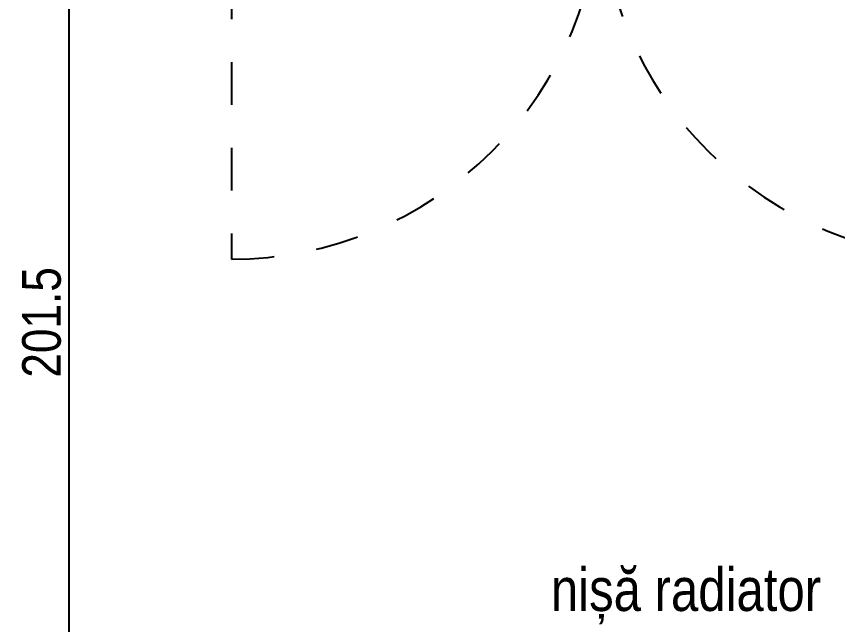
# Model space of a CAD drawing. Header units: metres. Extents: x 493 to 630, y -132 to -15.
# Drawn here: x 535.848 to 537.764, y -91.397 to -89.978 of the extents above; entities that cross this region are included whole.
import ezdxf

# ---------------------------------------------------------------- set-up
doc = ezdxf.new("R2010")
doc.units = ezdxf.units.M
doc.header["$MEASUREMENT"] = 0
doc.header["$PDMODE"] = 3
doc.linetypes.add('HIDDEN2', pattern=[0.1875, 0.125, -0.0625])
for name, color, linetype in [('a_cote_50', 9, 'Continuous'), ('a_punctat', 40, 'HIDDEN2'), ('a_text', 7, 'Continuous')]:
    doc.layers.add(name, color=color, linetype=linetype)
doc.styles.get("Standard").update_dxf_attribs({"font": 'ARIALN.TTF'})
doc.dimstyles.new('50 cote', dxfattribs={"dimtxt": 0.09, "dimasz": 0.06, "dimexe": 0, "dimexo": 0, "dimgap": 0.018, "dimtad": 1, "dimdec": 1, "dimlfac": 100, "dimrnd": 0.5, "dimdsep": 46, "dimtxsty": 'Standard', "dimblk": 'OBLIQUE', "dimcen": 0.00045, "dimclrd": 256, "dimclrt": 4, "dimadec": 1, "dimazin": 0, "dimtfac": 1, "dimtdec": 1, "dimtix": 1, "dimtofl": 0, "dimtmove": 0, "dimatfit": 3, "dimldrblk": 'OBLIQUE', "dimfxl": 0, "dimtolj": 1, "dimtzin": 0, "dimarcsym": 0})

# ---------------------------------------------------------------- blocks, each defined once
blk = doc.blocks.new('_Oblique')
at = {"color": 0, "linetype": 'ByBlock', "lineweight": -2}
blk.add_line((-0.5, -0.5), (0.5, 0.5), dxfattribs=at)
blk = doc.blocks.new('*D638')
at = {"layer": 'a_cote_50', "lineweight": -2, "ltscale": 0.3}
blk.add_line((535.9712, -91.6996), (535.9712, -89.6846), dxfattribs=at)
at = {"layer": 'Defpoints', "color": 0, "ltscale": 0.3}
for p in [(535.9712, -89.6846), (535.9712, -89.6846), (535.9712, -91.6996)]:
    blk.add_point(p, dxfattribs=at)
at = {"layer": 'a_cote_50', "lineweight": -2, "ltscale": 0.3, "xscale": 0.06, "yscale": 0.06, "zscale": 0.06}
for p, rotation in [((535.9712, -89.6846), 90), ((535.9712, -91.6996), 270)]:
    blk.add_blockref('_Oblique', p, dxfattribs=dict(at, rotation=rotation))
at = {"layer": 'a_cote_50', "color": 4, "ltscale": 0.3, "insert": (535.9072, -90.6921), "char_height": 0.09, "attachment_point": 5, "rotation": 90}
blk.add_mtext('\\A1;201.5', dxfattribs=at)

msp = doc.modelspace()

# ---------------------------------------------------------------- linework, layer by layer
at = {"layer": 'a_punctat', "ltscale": 0.5}
for points in [[(536.3498, -89.6846), (536.3498, -90.5446, 0.414214), (537.2098, -89.6846)], [(538.0698, -89.6846), (538.0698, -90.5446, -0.414214), (537.2098, -89.6846)]]:
    msp.add_lwpolyline(points, format="xyb", dxfattribs=at)

# ---------------------------------------------------------------- texts
at = {"layer": 'a_text', "insert": (537.095, -91.3962), "char_height": 0.1, "width": 1.87247, "attachment_point": 7}
msp.add_mtext('\\A1;nișă radiator', dxfattribs=at)

# ---------------------------------------------------------------- dimensions: what is measured, and where the dimension line sits
at = {"layer": 'a_cote_50', "ltscale": 0.3}
dim = msp.add_linear_dim(base=(535.9712, -89.6846), p1=(535.9712, -91.6996), p2=(535.9712, -89.6846), angle=90, dimstyle='50 cote', dxfattribs=at)
dim.commit()
dim.dimension.update_dxf_attribs({"geometry": '*D638', "text_midpoint": (535.9072, -90.6921)})

doc.saveas('drawing.dxf')
